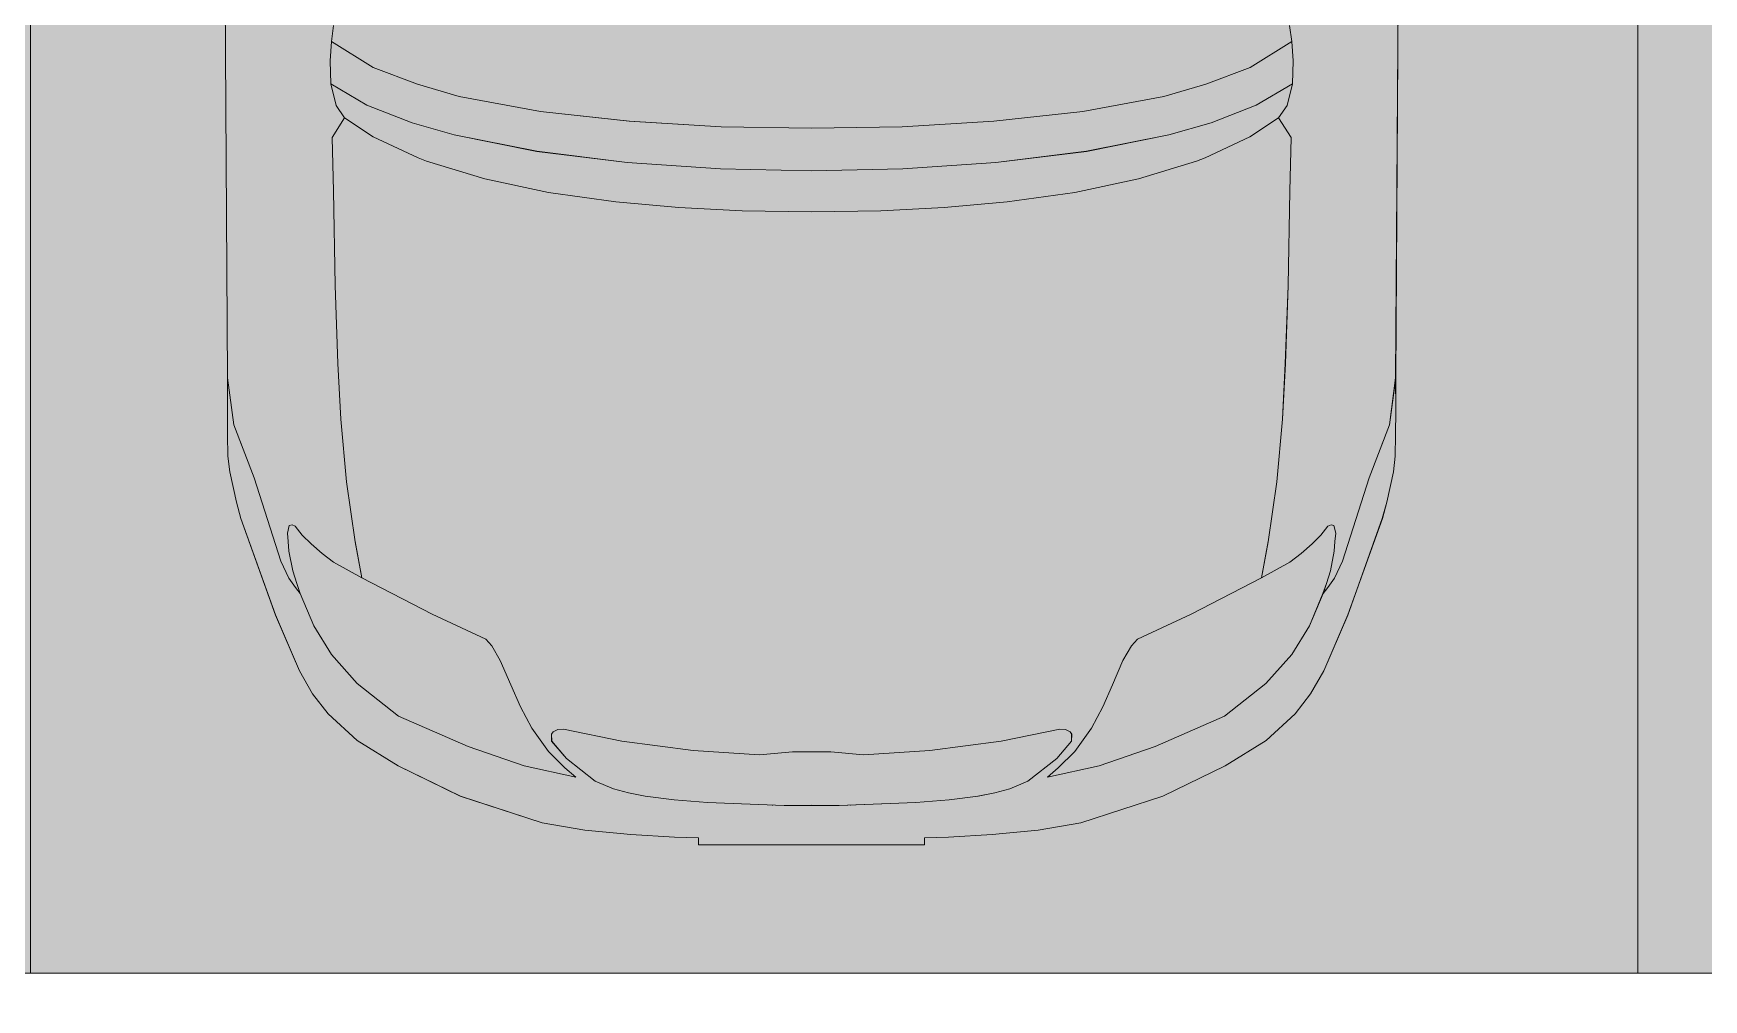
# Model space of a CAD drawing. Header units: millimetres. Extents: x -284281 to 1648660, y -821378 to -151356.
# Drawn here: x 235542 to 238140, y -270728 to -269226 of the extents above; entities that cross this region are included whole.
import ezdxf

# ---------------------------------------------------------------- set-up
doc = ezdxf.new("R2010")
doc.units = ezdxf.units.MM
doc.header["$MEASUREMENT"] = 0
doc.set_wipeout_variables(frame=1)
doc.linetypes.add('Wipeout_Contour', pattern=[1000, 0, -1000])
for name, color, linetype in [('Cars', 7, 'Continuous'), ('Extérieur - Environnement', 7, 'Continuous'), ('Structure - Murs extérieurs', 7, 'Continuous')]:
    doc.layers.add(name, color=color, linetype=linetype)

# ---------------------------------------------------------------- blocks, each defined once
blk = doc.blocks.new('Mur_61_1', base_point=(250537.6, -270787.3))
at = {"color": 254, "linetype": 'Wipeout_Contour', "lineweight": 0, "ltscale": 1436123.093929387}
blk.add_wipeout([(220637.6, -270787.3), (250437.6, -270787.3), (250437.6, -270687.3), (220637.6, -270687.3)], dxfattribs=at).dxf.layer = 'Structure - Murs extérieurs'
at = {"layer": 'Structure - Murs extérieurs', "color": 7, "linetype": 'Continuous', "lineweight": 5, "flags": 128}
blk.add_lwpolyline([(250437.6, -270687.3), (220637.6, -270687.3)], dxfattribs=at)
blk = doc.blocks.new('Car 0025')
at = {"layer": 'Cars', "color": 7, "linetype": 'Continuous', "lineweight": 13}
for p, q in [((-924.7, 1389.7), (-920.5, 734.5)), ((-924.7, 1389.7), (-920.5, 734.5)), ((896.3, 734.5), (900.5, 1389.7)), ((900.5, 1389.7), (896.3, 734.5)), ((-755.5, 1282.4), (-758.8, 1257.5)), ((731.3, 1282.4), (734.6, 1257.5)), ((-758.8, 1257.5), (-760.9, 1227.1)), ((-694, 1217.1), (-758.8, 1257.5)), ((669.8, 1217.1), (734.6, 1257.5)), ((734.6, 1257.5), (736.7, 1227.1)), ((-760.9, 1227.1), (-760.1, 1191.7)), ((736.7, 1227.1), (735.9, 1191.7)), ((-625.2, 1190.8), (-694, 1217.1)), ((601, 1190.8), (669.8, 1217.1)), ((-703.8, 1158.5), (-760.1, 1191.7)), ((-760.1, 1191.7), (-751.8, 1158)), ((-560.1, 1172.1), (-625.2, 1190.8)), ((-433.8, 1148.7), (-560.1, 1172.1)), ((409.6, 1148.7), (535.9, 1172.1)), ((535.9, 1172.1), (601, 1190.8)), ((679.6, 1158.5), (735.9, 1191.7)), ((735.9, 1191.7), (727.6, 1158)), ((-751.8, 1158), (-751.8, 1158)), ((-738.5, 1138.6), (-751.8, 1158)), ((-633.6, 1130.9), (-703.8, 1158.5)), ((-295.6, 1133.3), (-433.8, 1148.7)), ((271.4, 1133.3), (409.6, 1148.7)), ((609.4, 1130.9), (679.6, 1158.5)), ((714.3, 1138.6), (727.6, 1158)), ((727.6, 1158), (727.6, 1158)), ((-738.5, 1138.6), (-758, 1108.3)), ((-738.5, 1138.6), (-738.5, 1138.6)), ((-738.5, 1138.6), (-693.9, 1108.9)), ((-567.9, 1112.1), (-633.6, 1130.9)), ((-152.7, 1124.9), (-295.6, 1133.3)), ((-12.1, 1122.4), (-152.7, 1124.9)), ((-12.1, 1122.4), (128.5, 1124.9)), ((128.5, 1124.9), (271.4, 1133.3)), ((543.7, 1112.1), (609.4, 1130.9)), ((714.3, 1138.6), (669.7, 1108.9)), ((714.3, 1138.6), (714.3, 1138.6)), ((714.3, 1138.6), (733.8, 1108.3)), ((-758, 1108.3), (-755.8, 1024.9)), ((-693.9, 1108.9), (-624, 1076.3)), ((-439.5, 1086.6), (-567.9, 1112.1)), ((415.3, 1086.6), (543.7, 1112.1)), ((669.7, 1108.9), (599.8, 1076.3)), ((733.8, 1108.3), (731.7, 1024.9)), ((-624, 1076.3), (-610.9, 1071.4)), ((-610.9, 1071.4), (-520.4, 1043.6)), ((-298.8, 1069.2), (-439.5, 1086.6)), ((-154, 1059.4), (-298.8, 1069.2)), ((129.8, 1059.4), (274.6, 1069.2)), ((274.6, 1069.2), (415.3, 1086.6)), ((586.8, 1071.4), (496.2, 1043.6)), ((599.8, 1076.3), (586.8, 1071.4)), ((-520.4, 1043.6), (-421.4, 1022.7)), ((-12.1, 1056.3), (-154, 1059.4)), ((-12.1, 1056.3), (129.8, 1059.4)), ((496.2, 1043.6), (397.2, 1022.7)), ((-755.8, 1025), (-753.2, 878.1)), ((-755.8, 1024.9), (-755.8, 1024.9)), ((-421.4, 1022.7), (-316.5, 1007.9)), ((397.2, 1022.7), (292.3, 1007.9)), ((731.7, 1025), (729, 878.1)), ((731.6, 1024.9), (731.6, 1024.9)), ((-316.5, 1007.9), (-218.5, 999.1)), ((-218.5, 999.1), (-119.9, 994.1)), ((-119.9, 994.1), (-12.1, 992.4)), ((95.7, 994.1), (-12.1, 992.4)), ((194.3, 999.1), (95.7, 994.1)), ((292.3, 1007.9), (194.3, 999.1)), ((-753.2, 878.1), (-748.9, 756.7)), ((729, 878.1), (724.7, 756.7)), ((-748.9, 756.7), (-744.4, 670.1)), ((724.7, 756.7), (720.2, 670.1)), ((-920.5, 734.5), (-920.6, 683.7)), ((-920.5, 734.5), (-920.6, 683.7)), ((-920.5, 734.5), (-910.7, 661.1)), ((896.3, 734.5), (886.5, 661.1)), ((896.4, 683.7), (896.3, 734.5)), ((896.3, 734.5), (896.4, 683.7)), ((-920.6, 683.7), (-920.5, 645.6)), ((-920.6, 683.7), (-920.5, 645.6)), ((896.3, 645.6), (896.4, 683.7)), ((896.4, 683.7), (896.3, 645.6)), ((-910.7, 661.1), (-879.2, 578.8)), ((-744.4, 670.2), (-735.6, 572.8)), ((-735.6, 572.8), (-744.3, 670.1)), ((720.2, 670.2), (711.4, 572.8)), ((711.4, 572.8), (720.1, 670.1)), ((886.5, 661.1), (855, 578.8)), ((-920.5, 645.6), (-920, 612.5)), ((-920.5, 645.6), (-920, 612.5)), ((-899.6, 632.1), (-899.5, 631.1)), ((875.4, 632.1), (875.3, 631.1)), ((895.8, 612.5), (896.3, 645.6)), ((896.3, 645.6), (895.8, 612.5)), ((-920, 612.5), (-917.2, 588.4)), ((-920, 612.5), (-917.2, 588.4)), ((893, 588.4), (895.8, 612.5)), ((895.8, 612.5), (893, 588.4)), ((-917.2, 588.4), (-906.8, 541)), ((-906.8, 541), (-917.2, 588.4)), ((-879.2, 578.8), (-837.6, 449.2)), ((-735.6, 572.8), (-722, 479.6)), ((711.4, 572.8), (697.8, 479.6)), ((855, 578.8), (813.4, 449.2)), ((882.6, 541), (893, 588.4)), ((882.6, 541), (893, 588.4)), ((-906.8, 541), (-899.8, 515.5)), ((-899.8, 515.5), (-906.8, 541)), ((875.6, 515.5), (882.6, 541)), ((875.6, 515.5), (882.6, 541)), ((-899.8, 515.5), (-846, 365.6)), ((-846, 365.6), (-899.8, 515.5)), ((-824.6, 504.7), (-827.3, 493)), ((-820.1, 506), (-824.6, 504.7)), ((-815.2, 503.8), (-820.1, 506)), ((-804.3, 489.5), (-815.2, 503.8)), ((780.1, 489.5), (791, 503.8)), ((791, 503.8), (795.9, 506)), ((795.9, 506), (800.4, 504.7)), ((800.4, 504.7), (803.1, 493)), ((821.8, 365.6), (875.6, 515.5)), ((821.8, 365.6), (875.6, 515.5)), ((-827.3, 493), (-826, 479.9)), ((-826, 479.9), (-825, 465)), ((-790.7, 476), (-804.3, 489.5)), ((-773.6, 461.2), (-790.7, 476)), ((-722, 479.6), (-711.7, 423.4)), ((697.8, 479.6), (687.5, 423.4)), ((749.4, 461.2), (766.5, 476)), ((766.5, 476), (780.1, 489.5)), ((801.8, 479.9), (800.8, 465)), ((803.1, 493), (801.8, 479.9)), ((-825.2, 422.9), (-837.6, 449.2)), ((-825, 465), (-819.1, 434.2)), ((-755.7, 447.9), (-773.6, 461.2)), ((-711.7, 423.4), (-755.7, 447.9)), ((687.5, 423.4), (731.5, 447.9)), ((731.5, 447.9), (749.4, 461.2)), ((800.8, 465), (794.9, 434.2)), ((801, 422.9), (813.4, 449.2)), ((-814.8, 408.3), (-825.2, 422.9)), ((-819.1, 434.2), (-812.8, 414.4)), ((-602.3, 367), (-711.7, 423.4)), ((578.1, 367), (687.5, 423.4)), ((794.9, 434.2), (788.6, 414.4)), ((790.6, 408.3), (801, 422.9)), ((-807.5, 399), (-814.8, 408.3)), ((-812.8, 414.4), (-807.5, 399)), ((-786.3, 348.7), (-807.5, 399)), ((762.1, 348.7), (783.3, 399)), ((788.6, 414.4), (783.3, 399)), ((783.3, 399), (790.6, 408.3)), ((-846, 365.6), (-808.7, 278.6)), ((-808.7, 278.6), (-846, 365.6)), ((-518.8, 327.9), (-602.3, 367)), ((494.6, 327.9), (578.1, 367)), ((784.5, 278.6), (821.8, 365.6)), ((784.5, 278.6), (821.8, 365.6)), ((-759.1, 304.4), (-786.3, 348.7)), ((734.9, 304.4), (762.1, 348.7)), ((-509.5, 317.5), (-518.8, 327.9)), ((-496.3, 294.8), (-509.5, 317.5)), ((472.1, 294.8), (485.3, 317.5)), ((485.3, 317.5), (494.6, 327.9)), ((-718.8, 259), (-759.1, 304.4)), ((-480.1, 257), (-496.3, 294.8)), ((455.9, 257), (472.1, 294.8)), ((694.6, 259), (734.9, 304.4)), ((-808.7, 278.6), (-788.2, 243.2)), ((-808.7, 278.6), (-788.2, 243.2)), ((764, 243.2), (784.5, 278.6)), ((784.5, 278.6), (764, 243.2)), ((-788.2, 243.2), (-764, 211.8)), ((-788.2, 243.2), (-764, 211.8)), ((-654.4, 208.3), (-718.8, 259)), ((-465.1, 222.6), (-480.1, 257)), ((440.9, 222.6), (455.9, 257)), ((630.2, 208.3), (694.6, 259)), ((739.8, 211.8), (764, 243.2)), ((764, 243.2), (739.8, 211.8)), ((-764, 211.8), (-719, 170.5)), ((-764, 211.8), (-719, 170.5)), ((-654.4, 208.3), (-546.4, 161.2)), ((-447.3, 189.6), (-465.1, 222.6)), ((423.1, 189.6), (440.9, 222.6)), ((630.2, 208.3), (522.2, 161.2)), ((694.8, 170.5), (739.8, 211.8)), ((739.8, 211.8), (694.8, 170.5)), ((-421.5, 153.3), (-447.3, 189.6)), ((-416.6, 180.1), (-414.1, 184)), ((-414.1, 184), (-406.9, 187.6)), ((-406.9, 187.6), (-398, 187.9)), ((-398, 187.9), (-307.1, 169.4)), ((373.8, 187.9), (282.9, 169.4)), ((382.7, 187.6), (373.8, 187.9)), ((389.9, 184), (382.7, 187.6)), ((392.4, 180.1), (389.9, 184)), ((397.3, 153.3), (423.1, 189.6)), ((-719, 170.5), (-655.3, 130.9)), ((-719, 170.5), (-655.3, 130.9)), ((-546.4, 161.2), (-459.2, 131.1)), ((-416.4, 169.3), (-416.6, 180.1)), ((-393.4, 142.5), (-416.4, 169.3)), ((-307.1, 169.4), (-196.1, 155)), ((282.9, 169.4), (171.9, 155)), ((369.2, 142.5), (392.2, 169.3)), ((392.2, 169.3), (392.4, 180.1)), ((522.2, 161.2), (435, 131.1)), ((631.1, 130.9), (694.8, 170.5)), ((694.8, 170.5), (631.1, 130.9)), ((-655.3, 130.9), (-558.5, 84.1)), ((-655.3, 130.9), (-558.5, 84.1)), ((-378.9, 113.2), (-459.2, 131.1)), ((-395.7, 128), (-421.5, 153.3)), ((-348.6, 107.3), (-393.4, 142.5)), ((-196.1, 155), (-92.9, 148.1)), ((-41.8, 152.8), (-92.9, 148.1)), ((-41.8, 152.8), (-11.3, 152.8)), ((17.6, 152.8), (-12.9, 152.8)), ((17.6, 152.8), (68.7, 148.1)), ((171.9, 155), (68.7, 148.1)), ((324.4, 107.3), (369.2, 142.5)), ((354.7, 113.2), (435, 131.1)), ((371.5, 128), (397.3, 153.3)), ((534.3, 84.1), (631.1, 130.9)), ((631.1, 130.9), (534.3, 84.1)), ((-378.9, 113.2), (-395.7, 128)), ((-320.4, 95.1), (-348.6, 107.3)), ((296.3, 95.1), (324.4, 107.3)), ((354.7, 113.2), (371.5, 128)), ((-558.5, 84.1), (-431, 42.5)), ((-431, 42.5), (-558.5, 84.1)), ((-320.4, 95.1), (-296.9, 89)), ((-296.9, 89), (-270.9, 84)), ((-270.9, 84), (-226, 78.1)), ((-226, 78.1), (-174.1, 74.2)), ((201.8, 78.1), (149.9, 74.2)), ((246.7, 84), (201.8, 78.1)), ((272.7, 89), (246.7, 84)), ((296.3, 95.1), (272.7, 89)), ((406.8, 42.5), (534.3, 84.1)), ((406.8, 42.5), (534.3, 84.1)), ((-54.7, 69.2), (-174.1, 74.2)), ((-73.2, 69.9), (-72.6, 69.9)), ((-12.1, 69.6), (-54.7, 69.2)), ((-12.1, 69.6), (30.5, 69.2)), ((30.5, 69.2), (149.9, 74.2)), ((49, 69.9), (48.4, 69.9)), ((-431, 42.5), (-364.7, 30.9)), ((-364.7, 30.9), (-431, 42.5)), ((-364.7, 30.9), (-293.1, 24.3)), ((-293.1, 24.3), (-364.7, 30.9)), ((268.9, 24.3), (340.5, 30.9)), ((268.9, 24.3), (340.5, 30.9)), ((340.5, 30.9), (406.8, 42.5)), ((340.5, 30.9), (406.8, 42.5)), ((-293.1, 24.3), (-225.1, 20.2)), ((-225.1, 20.2), (-293.1, 24.3)), ((-225.1, 20.2), (-187.9, 19.2)), ((-187.9, 19.2), (-225.1, 20.2)), ((-187.9, 19.2), (-187.9, 8.3)), ((-187.9, 8.3), (-187.9, 19.2)), ((-187.9, 8.3), (163.7, 8.3)), ((-187.9, 8.3), (-12.1, 8.3)), ((163.7, 8.3), (-12.1, 8.3)), ((163.7, 19.2), (200.9, 20.2)), ((163.7, 19.2), (200.9, 20.2)), ((163.7, 8.3), (163.7, 19.2)), ((163.7, 8.3), (163.7, 19.2)), ((200.9, 20.2), (268.9, 24.3)), ((200.9, 20.2), (268.9, 24.3))]:
    blk.add_line(p, q, dxfattribs=at)

msp = doc.modelspace()

# ---------------------------------------------------------------- hatches: boundary and pattern name
at = {"linetype": 'Continuous', "lineweight": 0, "true_color": 0x6f6f6f}
h = msp.add_hatch(color=8, dxfattribs=at)
h.paths.add_polyline_path([(141848.4421, -295062.57111), (269220.82107, -293826.86817), (269220.82107, -270902.73426), (268763.04853, -270902.73426), (254213.59981, -271040.57524), (254213.59981, -163437.63526), (153156.19977, -163437.63526), (153156.19977, -271040.57524), (153182.9625, -271040.57014), (153183.14559, -272000.51417, -0.4094273642), (149183.68145, -275935.04226), (141848.4421, -275935.04226)])
h.paths.add_polyline_path([(158435.58359, -260639.95299), (155145.58359, -260639.95299), (155145.58359, -248364.9528), (155145.58359, -243089.97435), (155145.58359, -242189.97435), (158435.58359, -242189.97435)], flags=0)
h.paths.add_polyline_path([(161503.43335, -171995.57011), (161503.43335, -193810.57122), (161503.43335, -230015.57011), (161503.43335, -260810.57129), (196775.04197, -260810.57129), (196775.04197, -222495.57011), (186955.54197, -222495.57011), (186955.54197, -218295.57011), (196754.55038, -218295.57011), (196754.55038, -208495.57004), (196754.55038, -204495.57011), (193355.54197, -204495.57011), (193355.54197, -195161.53481), (195576.03357, -195161.53481), (195576.03357, -189810.57129), (217850.06795, -189810.57129), (217850.06795, -262266.88531), (245610.04479, -262266.88531), (245610.04479, -253395.57129), (245626.03357, -253395.57129), (246426.03357, -253395.57129), (247826.03357, -253395.57129), (247826.03357, -248005.57129), (247826.03357, -246605.57129), (245626.03357, -246605.57129), (245610.04479, -246605.57129), (245610.04479, -171995.57011), (212806.27958, -171995.57011)], flags=0)
h.paths.add_polyline_path([(162737.04244, -269433.91257, -0.0903186603), (162858.77258, -268727.62319, -0.2014487277), (163912.63869, -267592.73981, -0.1042114453), (164718.00561, -267415.05524), (165317.97869, -267409.37112, -0.1040446075), (166125.35422, -267571.24421, -0.2382554567), (167284.25653, -268953.31764, -0.0551886218), (167336.83602, -269390.33428), (167338.93075, -269611.43843), (167351.04633, -270890.26697), (167092.5827, -271892.76052, -0.2679491924), (165370.08316, -272909.1243), (164770.11009, -272914.80843, -0.1937174639), (163379.25202, -272370.18517, -0.0705687558), (163028.66346, -271931.26196, -0.1316524976), (162751.25276, -270933.84526)], flags=0)
h.paths.add_polyline_path([(175327.75206, -275599.00212, -0.4157910988), (173316.98603, -273599.0311), (173316.98603, -273452.05237), (173330.48786, -267377.82411, -0.3805567013), (175316.98603, -265609.82626), (175394.71409, -265609.82626), (175394.71409, -270609.82626), (190394.71409, -270609.82626), (190394.71409, -265609.82626), (195356.19118, -265609.82626, -0.4142135624), (196856.19118, -267109.82626), (196856.19118, -273660.69924, -0.3455016121), (195137.28541, -275433.43196)], flags=0)
h.paths.add_polyline_path([(205510.09252, -271504.08297, -0.1344739343), (205230.94767, -270484.93746), (205230.94767, -268984.93746, -0.4142135624), (207230.94767, -266984.93746), (207830.94767, -266984.93746, -0.4142135624), (209830.94767, -268984.93746), (209830.94767, -270484.93746, -0.1288203455), (209574.03043, -271465.58136, -0.2709362909), (207830.94767, -272484.93746), (207230.94767, -272484.93746, -0.2649799965)], flags=0)
h.paths.add_polyline_path([(217862.68721, -273329.32486), (217869.94938, -267730.33623, -0.0985615086), (218100.71805, -266943.72092), (218117.68082, -266951.54513, -0.2588490016), (219955.479, -265605.82722), (219953.14148, -265587.29374), (220637.56856, -265587.29374), (220637.56856, -265687.29374), (220637.56856, -270687.29374), (250537.56856, -270687.29374), (250537.56856, -265687.29374), (252208.00356, -265687.29374), (254186.29382, -265687.29374), (254186.29382, -267687.29374), (254186.29382, -271062.25464, 0.001345761), (254186.3228, -271073.02067), (254197.20856, -273095.23292, -0.4142135624), (252208.00356, -275105.96997), (243484.53401, -275105.96997, -0.0051889555), (243431.43827, -275116.10287), (235447.992, -275196.19066), (220071.01237, -275253.23979, -0.3865533313), (217873.0891, -273475.38502, -0.0251892193)], flags=0)

# ---------------------------------------------------------------- linework, layer by layer
at = {"color": 9, "linetype": 'Continuous', "lineweight": 5}
msp.add_lwpolyline([(217873.0891, -273475.38502, 0.3865533313), (220071.01237, -275253.23979), (235447.992, -275196.19066), (243431.43827, -275116.10287, 0.0051889555), (243484.53401, -275105.96997), (252208.00356, -275105.96997, 0.4142135624), (254197.20856, -273095.23292), (254186.3228, -271073.02067, -0.001345761), (254186.29382, -271062.25464), (254186.29382, -267687.29374), (254186.29382, -265687.29374), (252208.00356, -265687.29374), (250537.56856, -265687.29374), (250537.56856, -270687.29374), (220637.56856, -270687.29374), (220637.56856, -265687.29374), (220637.56856, -265587.29374), (219953.14148, -265587.29374), (219955.479, -265605.82722, 0.2588490016), (218117.68082, -266951.54513), (218100.71805, -266943.72092, 0.0985615086), (217869.94938, -267730.33623), (217862.68721, -273329.32486, 0.0251892193)], format="xyb", close=True, dxfattribs=at)
at = {"layer": 'Extérieur - Environnement', "color": 7, "linetype": 'Continuous', "lineweight": 13}
for p, q in [((235839.79262, -269106.12444), (235843.94365, -269761.2809)), ((235839.79262, -269106.12444), (235843.94365, -269761.2809)), ((237660.83428, -269761.2809), (237664.9853, -269106.12444)), ((237664.9853, -269106.12444), (237660.83428, -269761.2809)), ((236009.00238, -269213.35195), (236005.71237, -269238.27627)), ((237495.77554, -269213.35195), (237499.06555, -269238.27627)), ((236005.71237, -269238.27627), (236003.56921, -269268.70409)), ((236070.52568, -269278.71115), (236005.71237, -269238.27627)), ((237434.25224, -269278.71115), (237499.06555, -269238.27627)), ((237499.06555, -269238.27627), (237501.20871, -269268.70409)), ((236003.56921, -269268.70409), (236004.34856, -269304.06619)), ((236139.28148, -269304.96647), (236070.52238, -269278.70989)), ((237365.49645, -269304.96647), (237434.25554, -269278.70989)), ((237501.20871, -269268.70409), (237500.42936, -269304.06619)), ((236060.72695, -269337.28554), (236004.34856, -269304.06619)), ((236004.34856, -269304.06619), (236012.67652, -269337.78359)), ((236204.41747, -269323.67754), (236139.27519, -269304.96466)), ((237300.36046, -269323.67754), (237365.50273, -269304.96466)), ((237444.05097, -269337.28554), (237500.42936, -269304.06619)), ((237500.42936, -269304.06619), (237492.1014, -269337.78359)), ((236330.70959, -269347.10029), (236204.41203, -269323.67653)), ((237174.06833, -269347.10029), (237300.36589, -269323.67653)), ((236025.99246, -269357.14103), (236006.46151, -269387.53016)), ((236012.67652, -269337.78359), (236012.70278, -269337.79852)), ((236025.99246, -269357.14103), (236012.67652, -269337.78359)), ((236025.99826, -269357.18062), (236025.99246, -269357.14103)), ((236025.99826, -269357.18062), (236070.60131, -269386.89845)), ((236130.93028, -269364.90883), (236060.72695, -269337.28554)), ((236468.85327, -269362.46162), (236330.70959, -269347.10029)), ((237035.92465, -269362.46162), (237174.06833, -269347.10029)), ((237373.84764, -269364.90883), (237444.05097, -269337.28554)), ((237478.77966, -269357.18062), (237434.17661, -269386.89845)), ((237478.77966, -269357.18062), (237478.78546, -269357.14103)), ((237478.78546, -269357.14103), (237492.1014, -269337.78359)), ((237478.78546, -269357.14103), (237498.31641, -269387.53016)), ((237492.1014, -269337.78359), (237492.07514, -269337.79852)), ((236070.60131, -269386.89845), (236140.48014, -269419.47351)), ((236196.57699, -269383.67403), (236130.93028, -269364.90883)), ((236325.01931, -269409.2231), (236196.57699, -269383.67403)), ((236611.78321, -269370.86361), (236468.85082, -269362.46135)), ((236752.41805, -269373.42369), (236611.78108, -269370.86348)), ((236752.35987, -269373.42369), (236892.99684, -269370.86348)), ((236892.99471, -269370.86361), (237035.9271, -269362.46135)), ((237179.75861, -269409.2231), (237308.20093, -269383.67403)), ((237308.20093, -269383.67403), (237373.84764, -269364.90883)), ((237434.17661, -269386.89845), (237364.29778, -269419.47351)), ((236006.46151, -269387.53016), (236008.64052, -269470.88184)), ((236465.70071, -269426.56247), (236325.01931, -269409.2231)), ((237039.07721, -269426.56247), (237179.75861, -269409.2231)), ((237498.31641, -269387.53016), (237496.1374, -269470.88184)), ((236140.48014, -269419.47351), (236153.54053, -269424.33559)), ((236153.54053, -269424.33624), (236244.08144, -269452.15012)), ((236610.48515, -269436.38019), (236465.70071, -269426.56247)), ((236752.38896, -269439.48807), (236610.48515, -269436.38019)), ((236752.38896, -269439.48807), (236894.29277, -269436.38019)), ((236894.29277, -269436.38019), (237039.07721, -269426.56247)), ((237351.23739, -269424.33624), (237260.69648, -269452.15012)), ((237364.29778, -269419.47351), (237351.23739, -269424.33559)), ((236244.08144, -269452.15012), (236343.1289, -269473.07881)), ((237260.69648, -269452.15012), (237161.64902, -269473.07881)), ((236008.63938, -269470.81865), (236011.2848, -269617.64414)), ((236008.64177, -269470.86474), (236008.64224, -269470.88184)), ((236343.1289, -269473.07881), (236448.03596, -269487.90326)), ((236448.03596, -269487.90326), (236545.99751, -269496.69868)), ((237056.74196, -269487.90326), (236958.78041, -269496.69868)), ((237161.64902, -269473.07881), (237056.74196, -269487.90326)), ((237496.13854, -269470.81865), (237493.49312, -269617.64414)), ((237496.13615, -269470.86474), (237496.13568, -269470.88184)), ((236545.99751, -269496.69868), (236644.56994, -269501.67525)), ((236644.56994, -269501.67525), (236752.39546, -269503.41935)), ((236860.20798, -269501.67525), (236752.38246, -269503.41935)), ((236958.78041, -269496.69868), (236860.20798, -269501.67525)), ((236011.2848, -269617.64414), (236015.57686, -269739.10257)), ((237493.49312, -269617.64414), (237489.20106, -269739.10257)), ((236015.57686, -269739.10257), (236020.1139, -269825.64174)), ((237489.20106, -269739.10257), (237484.66402, -269825.64174)), ((235843.94365, -269761.2809), (235843.86053, -269812.10443)), ((235843.94365, -269761.2809), (235843.86053, -269812.10443)), ((235843.94365, -269761.2809), (235853.78672, -269834.64628)), ((237660.83428, -269761.2809), (237650.9912, -269834.64628)), ((237660.91739, -269812.10443), (237660.83428, -269761.2809)), ((237660.83428, -269761.2809), (237660.91739, -269812.10443)), ((235843.86053, -269812.10443), (235843.97135, -269850.17549)), ((235843.86053, -269812.10443), (235843.97135, -269850.17549)), ((236020.11198, -269825.6205), (236028.8927, -269922.93505)), ((236028.8927, -269922.93505), (236020.14171, -269825.64174)), ((237484.66594, -269825.6205), (237475.88522, -269922.93505)), ((237475.88522, -269922.93505), (237484.63621, -269825.64174)), ((237660.80657, -269850.17549), (237660.91739, -269812.10443)), ((237660.91739, -269812.10443), (237660.80657, -269850.17549)), ((235843.97135, -269850.17549), (235844.49816, -269883.28596)), ((235843.97135, -269850.17549), (235844.49816, -269883.28596)), ((235853.78672, -269834.64628), (235885.31238, -269917.01103)), ((237650.9912, -269834.64628), (237619.46554, -269917.01103)), ((237660.27976, -269883.28596), (237660.80657, -269850.17549)), ((237660.80657, -269850.17549), (237660.27976, -269883.28596)), ((235864.90148, -269863.68497), (235864.95298, -269864.69694)), ((237639.87645, -269863.68497), (237639.82494, -269864.69694)), ((235844.49816, -269883.28596), (235847.29866, -269907.43008)), ((235844.49816, -269883.28596), (235847.29866, -269907.43008)), ((237657.47926, -269907.43008), (237660.27976, -269883.28596)), ((237660.27976, -269883.28596), (237657.47926, -269907.43008)), ((235847.29866, -269907.43008), (235857.69625, -269954.78576)), ((235857.69625, -269954.78576), (235847.29866, -269907.43008)), ((235885.31238, -269917.01103), (235926.9133, -270046.60936)), ((236028.8927, -269922.93505), (236042.51488, -270016.17977)), ((237475.88522, -269922.93505), (237462.26304, -270016.17977)), ((237619.46554, -269917.01103), (237577.86462, -270046.60936)), ((237647.08167, -269954.78576), (237657.47926, -269907.43008)), ((237647.08167, -269954.78576), (237657.47926, -269907.43008)), ((235857.69625, -269954.78576), (235864.71123, -269980.29071)), ((235864.71123, -269980.29071), (235857.69625, -269954.78576)), ((237640.06669, -269980.29071), (237647.08167, -269954.78576)), ((237640.06669, -269980.29071), (237647.08167, -269954.78576)), ((235864.71123, -269980.29071), (235918.5294, -270130.22636)), ((235918.5294, -270130.22636), (235864.71123, -269980.29071)), ((237586.24852, -270130.22636), (237640.06669, -269980.29071)), ((237586.24852, -270130.22636), (237640.06669, -269980.29071)), ((235939.91787, -269991.06556), (235937.18451, -270002.76857)), ((235937.18451, -270002.76857), (235938.49834, -270015.8633)), ((235944.37137, -269989.80043), (235939.91787, -269991.06556)), ((235949.2591, -269991.95746), (235944.37137, -269989.80043)), ((235960.19787, -270006.24783), (235949.2591, -269991.95746)), ((235973.81994, -270019.78551), (235960.19787, -270006.24783)), ((237530.95798, -270019.78551), (237544.58006, -270006.24783)), ((237544.58006, -270006.24783), (237555.51882, -269991.95746)), ((237555.51882, -269991.95746), (237560.40655, -269989.80043)), ((237560.40655, -269989.80043), (237564.86005, -269991.06556)), ((237564.86005, -269991.06556), (237567.59341, -270002.76857)), ((237567.59341, -270002.76857), (237566.27958, -270015.8633)), ((235938.49834, -270015.8633), (235939.44466, -270030.7926)), ((235939.44466, -270030.7926), (235945.35115, -270061.59997)), ((235990.89346, -270034.58812), (235973.81994, -270019.78551)), ((236008.83541, -270047.87284), (235990.89346, -270034.58812)), ((236042.51071, -270016.15698), (236052.79121, -270072.41751)), ((237462.26721, -270016.15698), (237451.98671, -270072.41751)), ((237495.94251, -270047.87284), (237513.88446, -270034.58812)), ((237513.88446, -270034.58812), (237530.95798, -270019.78551)), ((237565.33326, -270030.7926), (237559.42677, -270061.59997)), ((237566.27958, -270015.8633), (237565.33326, -270030.7926)), ((235939.24988, -270072.92354), (235926.9133, -270046.60936)), ((235945.35115, -270061.59997), (235951.69728, -270081.40036)), ((236052.79121, -270072.41751), (236008.83541, -270047.87284)), ((237451.98671, -270072.41751), (237495.94251, -270047.87284)), ((237559.42677, -270061.59997), (237553.08064, -270081.40036)), ((237565.52804, -270072.92354), (237577.86462, -270046.60936)), ((235949.69329, -270087.47329), (235939.24988, -270072.92354)), ((235957.0192, -270096.7724), (235949.69329, -270087.47329)), ((235951.69728, -270081.40036), (235957.0192, -270096.7724)), ((236162.20554, -270128.79784), (236052.79121, -270072.41751)), ((237342.57238, -270128.79784), (237451.98671, -270072.41751)), ((237553.08064, -270081.40036), (237547.75872, -270096.7724)), ((237547.75872, -270096.7724), (237555.08463, -270087.47329)), ((237555.08463, -270087.47329), (237565.52804, -270072.92354)), ((235978.203, -270147.07207), (235957.0192, -270096.7724)), ((237526.57492, -270147.07207), (237547.75872, -270096.7724)), ((235918.5294, -270130.22636), (235955.76806, -270217.19968)), ((235955.76806, -270217.19968), (235918.5294, -270130.22636)), ((236245.64248, -270167.90375), (236162.20554, -270128.79784)), ((237259.13544, -270167.90375), (237342.57238, -270128.79784)), ((237549.00986, -270217.19968), (237586.24852, -270130.22636)), ((237549.00986, -270217.19968), (237586.24852, -270130.22636)), ((236005.41771, -270191.42198), (235978.203, -270147.07207)), ((237499.36021, -270191.42198), (237526.57492, -270147.07207)), ((236045.73581, -270236.77984), (236005.41771, -270191.42198)), ((236255.03142, -270178.32286), (236245.64248, -270167.90375)), ((236268.21227, -270201.01926), (236255.03142, -270178.32286)), ((237236.56565, -270201.01926), (237249.7465, -270178.32286)), ((237249.7465, -270178.32286), (237259.13544, -270167.90375)), ((237459.04211, -270236.77984), (237499.36021, -270191.42198)), ((235955.76806, -270217.19968), (235976.31272, -270252.57154)), ((235955.76806, -270217.19968), (235976.31272, -270252.57154)), ((236284.35203, -270238.74842), (236268.19851, -270200.99555)), ((237220.42589, -270238.74842), (237236.57941, -270200.99555)), ((237528.4652, -270252.57154), (237549.00986, -270217.19968)), ((237549.00986, -270217.19968), (237528.4652, -270252.57154)), ((236110.06187, -270287.50877), (236045.73581, -270236.77984)), ((236299.41954, -270273.14819), (236284.35203, -270238.74842)), ((237205.35838, -270273.14819), (237220.42589, -270238.74842)), ((237394.71605, -270287.50877), (237459.04211, -270236.77984)), ((235976.31272, -270252.57154), (236000.49063, -270283.99193)), ((235976.31272, -270252.57154), (236000.49063, -270283.99193)), ((237504.2873, -270283.99193), (237528.4652, -270252.57154)), ((237528.4652, -270252.57154), (237504.2873, -270283.99193)), ((236000.49063, -270283.99193), (236045.51934, -270325.30047)), ((236000.49063, -270283.99193), (236045.51934, -270325.30047)), ((236110.06187, -270287.50877), (236218.09568, -270334.55123)), ((236317.20198, -270306.14996), (236299.41954, -270273.14819)), ((237187.57594, -270306.14996), (237205.35838, -270273.14819)), ((237394.71605, -270287.50877), (237286.68224, -270334.55123)), ((237459.25858, -270325.30047), (237504.2873, -270283.99193)), ((237504.2873, -270283.99193), (237459.25858, -270325.30047)), ((236342.94749, -270342.48662), (236317.20198, -270306.14996)), ((236347.91293, -270315.68285), (236350.3571, -270311.78962)), ((236348.06104, -270326.50932), (236347.91293, -270315.68285)), ((236350.3571, -270311.78962), (236357.60321, -270308.14468)), ((236357.60321, -270308.14468), (236366.51585, -270307.89289)), ((236366.51585, -270307.89289), (236457.38271, -270326.34619)), ((237138.26207, -270307.89289), (237047.39521, -270326.34619)), ((237147.17471, -270308.14468), (237138.26207, -270307.89289)), ((237154.42082, -270311.78962), (237147.17471, -270308.14468)), ((237156.86499, -270315.68285), (237154.42082, -270311.78962)), ((237156.71688, -270326.50932), (237156.86499, -270315.68285)), ((237161.83043, -270342.48662), (237187.57594, -270306.14996)), ((236045.51934, -270325.30047), (236109.2361, -270364.89687)), ((236045.51934, -270325.30047), (236109.2361, -270364.89687)), ((236218.09568, -270334.55123), (236305.32675, -270364.68725)), ((236368.81685, -270367.7613), (236342.94749, -270342.48662)), ((236371.12033, -270353.33193), (236348.06104, -270326.50932)), ((236457.38271, -270326.34619), (236568.40788, -270340.80333)), ((236568.40788, -270340.80333), (236671.54505, -270347.68768)), ((236722.66712, -270343.01425), (236671.54505, -270347.68768)), ((236722.66712, -270343.01425), (236753.204, -270343.01425)), ((236782.1108, -270343.01425), (236751.57392, -270343.01425)), ((236782.1108, -270343.01425), (236833.23287, -270347.68768)), ((236936.37004, -270340.80333), (236833.23287, -270347.68768)), ((237047.39521, -270326.34619), (236936.37004, -270340.80333)), ((237133.65759, -270353.33193), (237156.71688, -270326.50932)), ((237135.96107, -270367.7613), (237161.83043, -270342.48662)), ((237286.68224, -270334.55123), (237199.45117, -270364.68725)), ((237395.54182, -270364.89687), (237459.25858, -270325.30047)), ((237459.25858, -270325.30047), (237395.54182, -270364.89687)), ((236109.2361, -270364.89687), (236206.03125, -270411.68184)), ((236109.2361, -270364.89687), (236206.03125, -270411.68184)), ((236385.57362, -270382.58106), (236305.32675, -270364.68725)), ((236385.57362, -270382.58106), (236368.81685, -270367.7613)), ((236415.88097, -270388.52135), (236371.12033, -270353.33193)), ((237088.89695, -270388.52135), (237133.65759, -270353.33193)), ((237119.2043, -270382.58106), (237199.45117, -270364.68725)), ((237119.2043, -270382.58106), (237135.96107, -270367.7613)), ((237298.74667, -270411.68184), (237395.54182, -270364.89687)), ((237395.54182, -270364.89687), (237298.74667, -270411.68184)), ((236444.04035, -270400.67421), (236415.88097, -270388.52135)), ((237060.73757, -270400.67421), (237088.89695, -270388.52135)), ((236206.03125, -270411.68184), (236333.5203, -270453.31964)), ((236333.5203, -270453.31964), (236206.03125, -270411.68184)), ((236444.04035, -270400.67421), (236467.60833, -270406.75417)), ((236467.60385, -270406.75331), (236493.60109, -270411.73902)), ((236493.58851, -270411.73661), (236538.50641, -270417.69595)), ((236538.50641, -270417.69595), (236590.39909, -270421.62102)), ((236709.78789, -270426.56024), (236590.39909, -270421.62102)), ((236691.25479, -270425.92695), (236691.89616, -270425.92695)), ((236794.99003, -270426.56024), (236914.37883, -270421.62102)), ((236813.52313, -270425.92695), (236812.88176, -270425.92695)), ((236966.27151, -270417.69595), (236914.37883, -270421.62102)), ((237011.18941, -270411.73661), (236966.27151, -270417.69595)), ((237037.17407, -270406.75331), (237011.17683, -270411.73902)), ((237060.73757, -270400.67421), (237037.16959, -270406.75417)), ((237171.25763, -270453.31964), (237298.74667, -270411.68184)), ((237171.25763, -270453.31964), (237298.74667, -270411.68184)), ((236752.40057, -270426.22001), (236709.78789, -270426.56024)), ((236752.37735, -270426.22001), (236794.99003, -270426.56024)), ((236333.5203, -270453.31964), (236399.76019, -270464.89787)), ((236399.76019, -270464.89787), (236333.5203, -270453.31964)), ((236399.76019, -270464.89787), (236471.37923, -270471.44966)), ((236471.37923, -270471.44966), (236399.76019, -270464.89787)), ((236471.37923, -270471.44966), (236539.36589, -270475.5432)), ((236539.36589, -270475.5432), (236471.37923, -270471.44966)), ((236539.36589, -270475.5432), (236576.62733, -270476.6336)), ((236576.62733, -270476.6336), (236539.36589, -270475.5432)), ((236576.62733, -270476.6336), (236576.62733, -270487.46295)), ((236576.62733, -270487.46295), (236576.62733, -270476.6336)), ((236928.15059, -270476.6336), (236965.41203, -270475.5432)), ((236928.15059, -270476.6336), (236965.41203, -270475.5432)), ((236928.15059, -270487.46295), (236928.15059, -270476.6336)), ((236928.15059, -270487.46295), (236928.15059, -270476.6336)), ((236965.41203, -270475.5432), (237033.39869, -270471.44966)), ((236965.41203, -270475.5432), (237033.39869, -270471.44966)), ((237033.39869, -270471.44966), (237105.01773, -270464.89787)), ((237033.39869, -270471.44966), (237105.01773, -270464.89787)), ((237105.01773, -270464.89787), (237171.25763, -270453.31964)), ((237105.01773, -270464.89787), (237171.25763, -270453.31964)), ((236576.62733, -270487.46295), (236928.15059, -270487.46295)), ((236576.62733, -270487.46295), (236752.38896, -270487.46295)), ((236928.15059, -270487.46295), (236752.38896, -270487.46295))]:
    msp.add_line(p, q, dxfattribs=at)

# ---------------------------------------------------------------- block references
at = {"layer": 'Cars', "color": 7, "linetype": 'Continuous', "lineweight": 5, "zscale": 1000}
msp.add_blockref('Car 0025', (236764.4873, -270495.78396), dxfattribs=at)

# ---------------------------------------------------------------- next in the draw order: block references
at = {"layer": 'Structure - Murs extérieurs', "color": 211, "lineweight": 5, "true_color": 0xfe55ff}
msp.add_blockref('Mur_61_1', (250537.56856, -270787.29219), dxfattribs=at)

# ---------------------------------------------------------------- next in the draw order: hatches: boundary and pattern name
at = {"linetype": 'Continuous', "lineweight": 0, "true_color": 0xa7a7a7}
msp.add_hatch(color=253, dxfattribs=at).paths.add_polyline_path([(235546.42431, -266165.48622, 1), (245546.42431, -266165.48622, 1)])

# ---------------------------------------------------------------- next in the draw order: linework, layer by layer
at = {"color": 255, "linetype": 'Continuous', "lineweight": 5, "flags": 128}
for points in [[(235537.56856, -265687.29374), (235537.56856, -270687.29374), (238037.56856, -270687.29374), (238037.56856, -265687.29374)], [(238037.56856, -265687.29374), (238037.56856, -270687.29374), (240537.56856, -270687.29374), (240537.56856, -265687.29374)]]:
    msp.add_lwpolyline(points, close=True, dxfattribs=at)
for points in [[(238037.56856, -265687.29374), (238037.56856, -270687.29374)], [(238037.56856, -270687.29374), (238037.56856, -265687.29374)], [(235537.56856, -270687.29374), (238037.56856, -270687.29374)], [(238037.56856, -270687.29374), (240537.56856, -270687.29374)]]:
    msp.add_lwpolyline(points, dxfattribs=at)
at = {"layer": 'Structure - Murs extérieurs', "color": 7, "linetype": 'Continuous', "lineweight": 5, "flags": 128}
msp.add_lwpolyline([(250437.56856, -270687.29219), (220637.56856, -270687.2922), (220637.56858, -265687.29372), (220637.56858, -265587.29373), (220537.56859, -265587.29373), (219953.14148, -265587.29374, 0.2597271562), (218021.38666, -267116.45694, 0.0985618016), (217861.30948, -267920.63319), (217861.30948, -273253.26877, 0.4157854419), (219972.5733, -275353.23856), (252109.56449, -275205.96874, 0.4142192129)], format="xyb", dxfattribs=at)
at = {"layer": 'Structure - Murs extérieurs', "color": 7, "linetype": 'Continuous', "lineweight": 5}
msp.add_lwpolyline([(250437.56856, -270687.29219), (220637.56856, -270687.2922)], dxfattribs=at)

doc.saveas('drawing.dxf')
